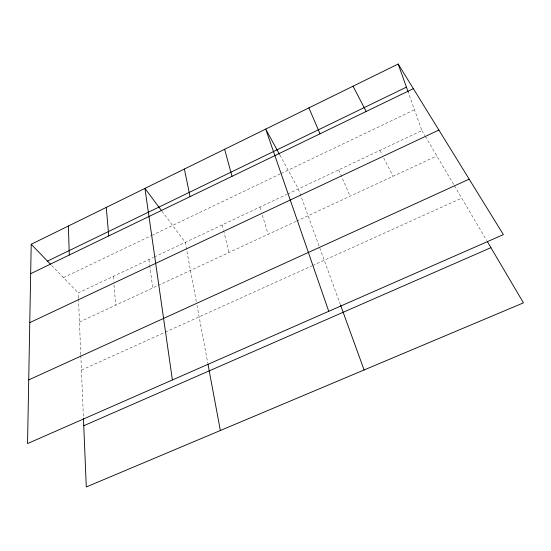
<?xml version="1.0" encoding="UTF-8"?>
<svg xmlns="http://www.w3.org/2000/svg" width="551" height="551" viewBox="0 0 551 551"><rect width="100%" height="100%" fill="white"/><g stroke="black" fill="none" stroke-linecap="round" stroke-linejoin="round"><path stroke-width="0.41" stroke-dasharray="2.75 2.07" d="M63.455 277.635L150.967 235.78M151.739 235.408L280.425 173.854M281.196 173.489L414.462 109.745M78.456 298.07L78.242 292.939L153.557 257.351M154.328 256.986L286.83 194.379M287.601 194.014L421.88 130.566L408.139 91.989M79.447 322.025L157.379 285.804M158.151 285.446L295.797 221.468M296.562 221.109L436.826 155.912M81.438 370.065L164.501 332.515M165.272 332.163L311.88 265.885M312.658 265.534L461.724 198.146M51.622 265.396L78.242 292.939M161.946 211.178L185.239 242.385L196.376 302.024M421.88 130.566L424.869 135.636M425.296 136.359L454.024 185.088M454.451 185.811L486.602 240.353M279.908 155.12L298.36 188.931L340.284 304.393M379.88 150.416L382.201 154.976M383.744 158.02L393.021 176.272M338.713 169.866L350.119 196.211M259.941 207.086L261.381 211.894M262.345 215.097L268.117 234.327M222.239 224.898L223.417 229.781M223.616 230.594L228.92 252.551M196.989 305.323L207.803 363.267M148.922 259.549L149.596 264.556M149.707 265.396L152.758 287.946M113.258 276.395L113.699 281.465M113.995 284.853L115.758 305.144M78.49 298.924L80.804 354.734M80.839 355.588L83.394 417.3"/><path stroke-width="0.83" d="M31.207 244.272L27.55 443.569L503.373 234.623L398.173 64.033L31.207 244.272L50.444 264.17M47.482 261.112L406.411 87.148M30.67 273.689L413.36 88.656M29.768 322.631L438.885 130.05M28.721 379.894L469.17 179.158M83.745 425.737L490.92 247.668M161.436 210.503L144.947 188.408L172.401 379.963M487.47 241.813L523.45 302.85L86.287 486.967L83.435 418.147M279.495 154.37L265.706 129.092L328.747 311.301M353.06 86.19L366.16 111.481M308.911 107.872L320.007 133.797M340.573 305.178L364.101 369.962M398.173 64.033L408.139 91.989M224.629 149.266L232.019 176.334M184.385 169.033L190.061 196.624M207.961 364.108L220.359 430.503M106.288 207.396L108.726 235.945M68.379 226.013L69.302 255.01"/></g></svg>
